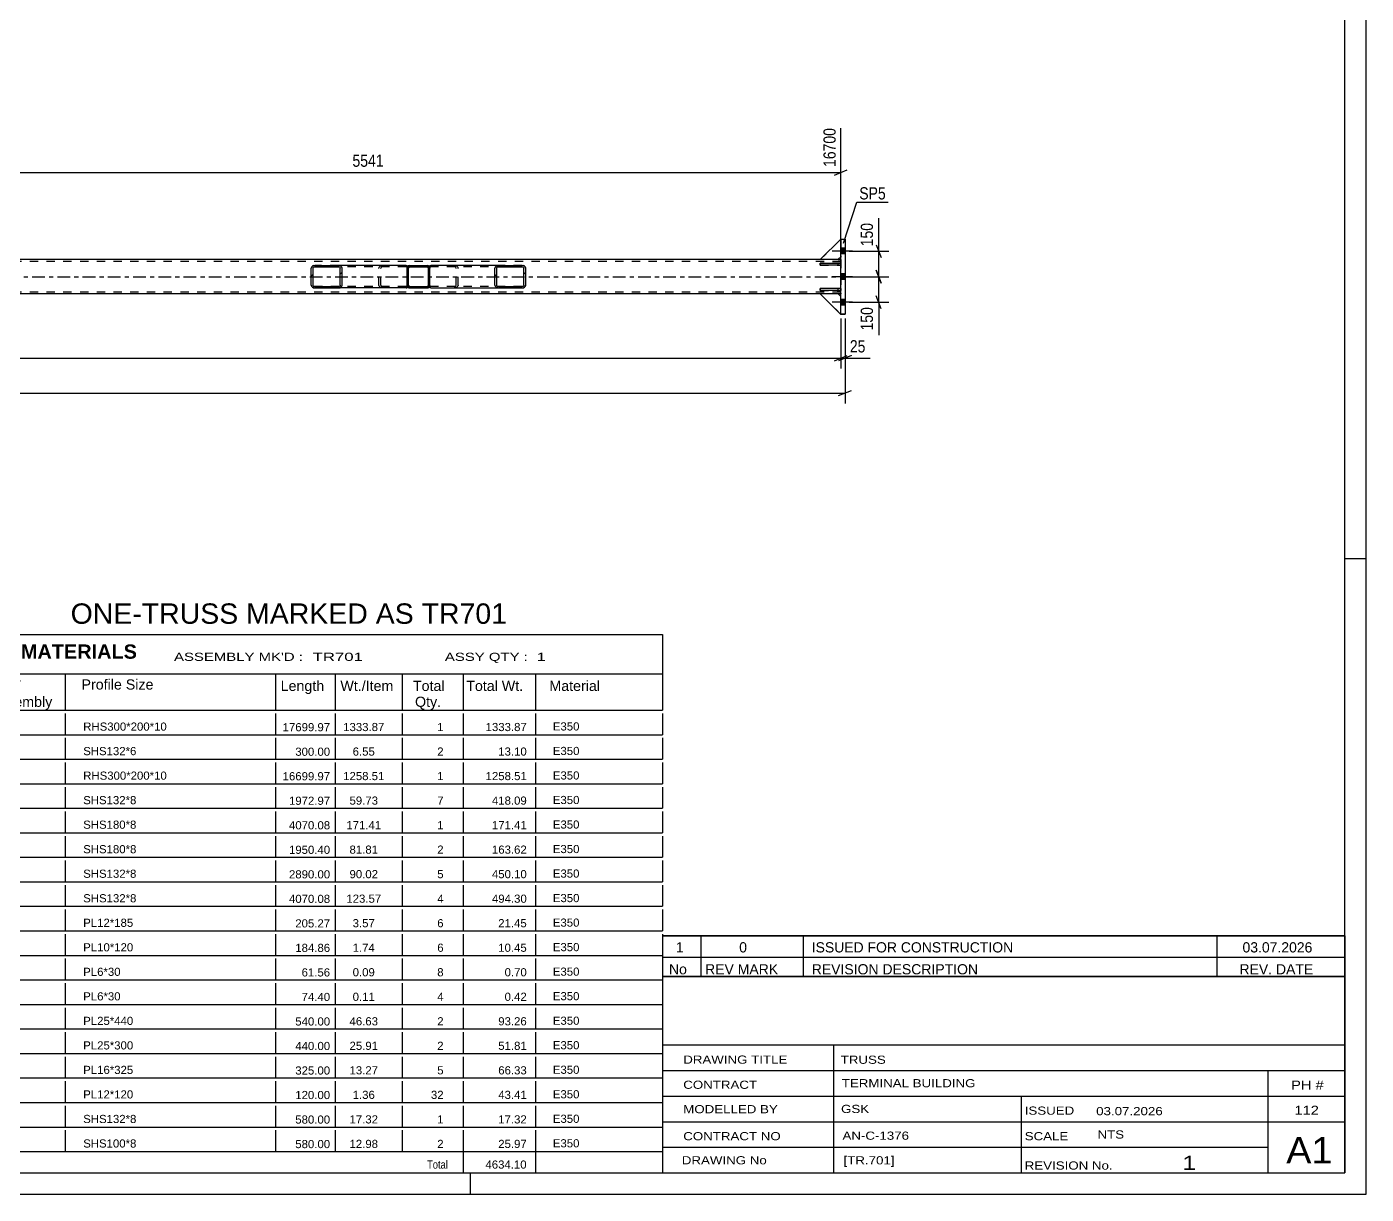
# Model space of a CAD drawing. Header units: millimetres. Extents: x -75 to 766, y -443 to 151.
# Drawn here: x 451.7 to 765.7, y -442.7 to -169 of the extents above; entities that cross this region are included whole.
import ezdxf

# ---------------------------------------------------------------- set-up
doc = ezdxf.new("R2010")
doc.units = ezdxf.units.MM
doc.linetypes.add('DXK_LINE_DOT2', pattern=[3.9198, 1.9599, -1.9599])
doc.linetypes.add('DXK_LINE_DOT3', pattern=[5.9187, 2.979, -0.9799, 0.9799, -0.9799])
doc.styles.add('Arial', font='ARIAL.TTF', dxfattribs={"height": 0.2})
doc.styles.add('Arial Bold', font='ARIALBD.TTF', dxfattribs={"height": 0.2})
doc.styles.add('Arial Narrow', font='ARIALN.TTF', dxfattribs={"height": 0.2})

# ---------------------------------------------------------------- blocks, each defined once
blk = doc.blocks.new('Unknown-761549991-16310')
at = {"color": 7, "linetype": 'Continuous'}
for p, q in [((600.73, -382.18), (760.73, -382.18)), ((760.73, -382.18), (600.73, -382.18)), ((600.73, -382.18), (600.73, -387.18)), ((609.73, -382.18), (609.73, -387.18)), ((633.73, -382.18), (633.73, -387.18)), ((730.73, -382.18), (730.73, -387.18)), ((760.73, -382.18), (760.73, -387.18)), ((600.73, -387.18), (760.73, -387.18)), ((600.73, -387.18), (600.73, -391.68)), ((600.73, -387.18), (760.73, -387.18)), ((609.73, -387.18), (609.73, -391.68)), ((633.73, -387.18), (633.73, -391.68)), ((730.73, -387.18), (730.73, -391.68)), ((760.73, -387.18), (760.73, -391.68)), ((760.73, -391.68), (600.73, -391.68))]:
    blk.add_line(p, q, dxfattribs=at)
at = {"color": 7, "linetype": 'Continuous', "style": 'Arial Narrow'}
for s, height, width, p in [('1', 2.39, 1.196471, (603.88, -386.04)), ('0', 2.39, 1.196471, (618.73, -386.04)), ('ISSUED FOR CONSTRUCTION', 2.3861, 1.196471, (635.73, -386.04)), ('03.07.2026', 2.386, 1.196471, (736.73, -386.04)), ('No', 2.386, 1.2, (602.27, -391.18)), ('REV MARK', 2.386, 1.2, (610.73, -391.18)), ('REVISION DESCRIPTION', 2.3861, 1.2, (635.73, -391.18)), ('REV. DATE', 2.386, 1.2, (736.01, -391.18))]:
    blk.add_text(s, height=height, dxfattribs=dict(at, width=width)).set_placement(p)
blk = doc.blocks.new('Unknown-761549991-1163')
at = {"color": 5, "linetype": 'Continuous'}
for p, q in [((765.73, -442.73), (765.73, 151.27)), ((760.73, -437.73), (760.73, 146.27)), ((765.73, -293.73), (760.73, -293.73)), ((-70.27, -437.73), (760.73, -437.73)), ((555.73, -442.73), (555.73, -437.73)), ((-75.27, -442.73), (765.73, -442.73))]:
    blk.add_line(p, q, dxfattribs=at)
blk = doc.blocks.new('Unknown-761549991-16307')
at = {"color": 7, "linetype": 'Continuous'}
for p, q in [((428.73, -311.48), (600.72, -311.48)), ((428.73, -322.73), (428.73, -311.48)), ((600.73, -311.48), (600.73, -322.73)), ((428.73, -320.73), (600.73, -320.73)), ((428.73, -322.73), (428.73, -327.73)), ((442.23, -320.73), (442.23, -329.23)), ((460.73, -320.73), (460.73, -329.23)), ((510, -320.73), (510, -329.23)), ((524, -320.73), (524, -329.23)), ((539.73, -320.73), (539.73, -329.23)), ((554, -320.73), (554, -329.23)), ((571, -320.73), (571, -329.23)), ((600.73, -322.73), (600.73, -329.23)), ((428.73, -327.73), (428.73, -329.23)), ((428.73, -329.23), (600.73, -329.23)), ((428.73, -330), (428.73, -334.98)), ((442.23, -330), (442.23, -334.98)), ((460.73, -330), (460.73, -334.98)), ((510, -330), (510, -334.98)), ((524, -330), (524, -334.98)), ((539.73, -330), (539.73, -334.98)), ((554, -330), (554, -334.98)), ((571, -330), (571, -334.98)), ((600.73, -330), (600.73, -334.98)), ((428.73, -334.98), (600.73, -334.98)), ((428.73, -335.75), (428.73, -340.73)), ((442.23, -335.75), (442.23, -340.73)), ((460.73, -335.75), (460.73, -340.73)), ((510, -335.75), (510, -340.73)), ((524, -335.75), (524, -340.73)), ((539.73, -335.75), (539.73, -340.73)), ((554, -335.75), (554, -340.73)), ((571, -335.75), (571, -340.73)), ((600.73, -335.75), (600.73, -340.73)), ((428.73, -340.73), (600.73, -340.73)), ((428.73, -341.5), (428.73, -346.48)), ((442.23, -341.5), (442.23, -346.48)), ((460.73, -341.5), (460.73, -346.48)), ((510, -341.5), (510, -346.48)), ((524, -341.5), (524, -346.48)), ((539.73, -341.5), (539.73, -346.48)), ((554, -341.5), (554, -346.48)), ((571, -341.5), (571, -346.48)), ((600.73, -341.5), (600.73, -346.48)), ((428.73, -346.48), (600.73, -346.48)), ((428.73, -347.25), (428.73, -352.23)), ((442.23, -347.25), (442.23, -352.23)), ((460.73, -347.25), (460.73, -352.23)), ((510, -347.25), (510, -352.23)), ((524, -347.25), (524, -352.23)), ((539.73, -347.25), (539.73, -352.23)), ((554, -347.25), (554, -352.23)), ((571, -347.25), (571, -352.23)), ((600.73, -347.25), (600.73, -352.23)), ((428.73, -352.23), (600.73, -352.23)), ((428.73, -353), (428.73, -357.98)), ((442.23, -353), (442.23, -357.98)), ((460.73, -353), (460.73, -357.98)), ((510, -353), (510, -357.98)), ((524, -353), (524, -357.98)), ((539.73, -353), (539.73, -357.98)), ((554, -353), (554, -357.98)), ((571, -353), (571, -357.98)), ((600.73, -353), (600.73, -357.98)), ((428.73, -357.98), (600.73, -357.98)), ((428.73, -358.75), (428.73, -363.73)), ((442.23, -358.75), (442.23, -363.73)), ((460.73, -358.75), (460.73, -363.73)), ((510, -358.75), (510, -363.73)), ((524, -358.75), (524, -363.73)), ((539.73, -358.75), (539.73, -363.73)), ((554, -358.75), (554, -363.73)), ((571, -358.75), (571, -363.73)), ((600.73, -358.75), (600.73, -363.73)), ((428.73, -363.73), (600.73, -363.73)), ((428.73, -364.5), (428.73, -369.48)), ((442.23, -364.5), (442.23, -369.48)), ((460.73, -364.5), (460.73, -369.48)), ((510, -364.5), (510, -369.48)), ((524, -364.5), (524, -369.48)), ((539.73, -364.5), (539.73, -369.48)), ((554, -364.5), (554, -369.48)), ((571, -364.5), (571, -369.48)), ((600.73, -364.5), (600.73, -369.48)), ((428.73, -369.48), (600.73, -369.48)), ((428.73, -370.25), (428.73, -375.23)), ((442.23, -370.25), (442.23, -375.23)), ((460.73, -370.25), (460.73, -375.23)), ((510, -370.25), (510, -375.23)), ((524, -370.25), (524, -375.23)), ((539.73, -370.25), (539.73, -375.23)), ((554, -370.25), (554, -375.23)), ((571, -370.25), (571, -375.23)), ((600.73, -370.25), (600.73, -375.23)), ((428.73, -375.23), (600.73, -375.23)), ((428.73, -376), (428.73, -380.98)), ((442.23, -376), (442.23, -380.98)), ((460.73, -376), (460.73, -380.98)), ((510, -376), (510, -380.98)), ((524, -376), (524, -380.98)), ((539.73, -376), (539.73, -380.98)), ((554, -376), (554, -380.98)), ((571, -376), (571, -380.98)), ((600.73, -376), (600.73, -380.98)), ((428.73, -380.98), (600.73, -380.98)), ((428.73, -381.75), (428.73, -386.73)), ((442.23, -381.75), (442.23, -386.73)), ((460.73, -381.75), (460.73, -386.73)), ((510, -381.75), (510, -386.73)), ((524, -381.75), (524, -386.73)), ((539.73, -381.75), (539.73, -386.73)), ((554, -381.75), (554, -386.73)), ((571, -381.75), (571, -386.73)), ((600.73, -381.75), (600.73, -386.73)), ((428.73, -386.73), (600.73, -386.73)), ((428.73, -387.5), (428.73, -392.48)), ((442.23, -387.5), (442.23, -392.48)), ((460.73, -387.5), (460.73, -392.48)), ((510, -387.5), (510, -392.48)), ((524, -387.5), (524, -392.48)), ((539.73, -387.5), (539.73, -392.48)), ((554, -387.5), (554, -392.48)), ((571, -387.5), (571, -392.48)), ((600.73, -387.5), (600.73, -392.48)), ((428.73, -392.48), (600.73, -392.48)), ((428.73, -393.25), (428.73, -398.23)), ((442.23, -393.25), (442.23, -398.23)), ((460.73, -393.25), (460.73, -398.23)), ((510, -393.25), (510, -398.23)), ((524, -393.25), (524, -398.23)), ((539.73, -393.25), (539.73, -398.23)), ((554, -393.25), (554, -398.23)), ((571, -393.25), (571, -398.23)), ((600.73, -393.25), (600.73, -398.23)), ((428.73, -398.23), (600.73, -398.23)), ((428.73, -399), (428.73, -403.98)), ((442.23, -399), (442.23, -403.98)), ((460.73, -399), (460.73, -403.98)), ((510, -399), (510, -403.98)), ((524, -399), (524, -403.98)), ((539.73, -399), (539.73, -403.98)), ((554, -399), (554, -403.98)), ((571, -399), (571, -403.98)), ((600.73, -399), (600.73, -403.98)), ((428.73, -403.98), (600.73, -403.98)), ((428.73, -404.75), (428.73, -409.73)), ((442.23, -404.75), (442.23, -409.73)), ((460.73, -404.75), (460.73, -409.73)), ((510, -404.75), (510, -409.73)), ((524, -404.75), (524, -409.73)), ((539.73, -404.75), (539.73, -409.73)), ((554, -404.75), (554, -409.73)), ((571, -404.75), (571, -409.73)), ((600.73, -404.75), (600.73, -409.73)), ((428.73, -409.73), (600.73, -409.73)), ((428.73, -410.5), (428.73, -415.48)), ((442.23, -410.5), (442.23, -415.48)), ((460.73, -410.5), (460.73, -415.48)), ((510, -410.5), (510, -415.48)), ((524, -410.5), (524, -415.48)), ((539.73, -410.5), (539.73, -415.48)), ((554, -410.5), (554, -415.48)), ((571, -410.5), (571, -415.48)), ((600.73, -410.5), (600.73, -415.48)), ((428.73, -415.48), (600.73, -415.48)), ((428.73, -416.25), (428.73, -421.23)), ((442.23, -416.25), (442.23, -421.23)), ((460.73, -416.25), (460.73, -421.23)), ((510, -416.25), (510, -421.23)), ((524, -416.25), (524, -421.23)), ((539.73, -416.25), (539.73, -421.23)), ((554, -416.25), (554, -421.23)), ((571, -416.25), (571, -421.23)), ((600.73, -416.25), (600.73, -421.23)), ((428.73, -421.23), (600.73, -421.23)), ((428.73, -422), (428.73, -426.98)), ((442.23, -422), (442.23, -426.98)), ((460.73, -422), (460.73, -426.98)), ((510, -422), (510, -426.98)), ((524, -422), (524, -426.98)), ((539.73, -422), (539.73, -426.98)), ((554, -422), (554, -426.98)), ((571, -422), (571, -426.98)), ((600.73, -422), (600.73, -426.98)), ((428.73, -426.98), (600.73, -426.98)), ((428.73, -427.75), (428.73, -432.73)), ((442.23, -427.75), (442.23, -432.73)), ((460.73, -427.75), (460.73, -432.73)), ((510, -427.75), (510, -432.73)), ((524, -427.75), (524, -432.73)), ((539.73, -427.75), (539.73, -432.73)), ((554, -427.75), (554, -432.73)), ((571, -427.75), (571, -432.73)), ((600.73, -427.75), (600.73, -432.73)), ((428.73, -432.73), (600.73, -432.73)), ((428.73, -432.73), (600.73, -432.73)), ((428.73, -432.73), (428.73, -437.73)), ((554, -432.73), (554, -437.73)), ((571, -432.73), (571, -437.73)), ((600.73, -432.73), (600.73, -437.73)), ((428.73, -437.73), (600.73, -437.73))]:
    blk.add_line(p, q, dxfattribs=at)
at = {"color": 7}
for s, height, style, p in [('BILL OF MATERIALS', 3.3405, 'Arial Bold', (430.88, -317.17)), ('Profile Size', 2.3877, 'Arial', (464.54, -324.4)), ('Mark', 2.388, 'Arial', (430.56, -328.23))]:
    blk.add_text(s, height=height, dxfattribs=dict(at, style=style)).set_placement(p)
at = {"color": 7, "linetype": 'Continuous', "style": 'Arial Narrow'}
for s, height, width, p in [("ASSEMBLY MK'D :", 1.9089, 1.6, (486.23, -317.68)), ('TR701', 1.909, 1.794707, (518.73, -317.68)), ('ASSY QTY :', 1.909, 1.6, (549.73, -317.68)), ('1', 1.91, 1.794707, (571.23, -317.68))]:
    blk.add_text(s, height=height, dxfattribs=dict(at, width=width)).set_placement(p)
at = {"color": 7, "linetype": 'Continuous'}
for s, height, style, p in [('Item', 2.388, 'Arial', (430.47, -324.73)), ('Qty./', 2.388, 'Arial', (443.23, -324.73)), ('Length', 2.388, 'Arial', (511.23, -324.73)), ('Wt./Item', 2.388, 'Arial', (525.23, -324.73)), ('Total', 2.388, 'Arial', (542.23, -324.73)), ('Total Wt.', 2.388, 'Arial', (554.73, -324.73)), ('Material', 2.388, 'Arial', (574.23, -324.73)), ('Assembly', 2.388, 'Arial', (443.23, -328.46)), ('Qty.', 2.388, 'Arial', (542.73, -328.46)), ('TR701', 1.91, 'Arial', (431.23, -334.14)), ('1', 1.91, 'Arial', (446.04, -334.14)), ('RHS300*200*10', 1.9102, 'Arial', (464.94, -334.04)), ('17699.97', 1.91, 'Arial', (511.69, -334.18)), ('1333.87', 1.91, 'Arial', (525.89, -334.14)), ('1', 1.91, 'Arial', (547.94, -334.14)), ('1333.87', 1.91, 'Arial', (559.28, -334.14)), ('E350', 1.91, 'Arial', (575.04, -334)), ('BC130', 1.91, 'Arial', (431.23, -339.89)), ('2', 1.91, 'Arial', (446.04, -339.89)), ('SHS132*6', 1.91, 'Arial', (464.94, -339.79)), ('300.00', 1.91, 'Arial', (514.66, -339.93)), ('6.55', 1.91, 'Arial', (528.11, -339.89)), ('2', 1.91, 'Arial', (547.94, -339.89)), ('13.10', 1.91, 'Arial', (562.24, -339.89)), ('E350', 1.91, 'Arial', (575.04, -339.75)), ('BC409', 1.91, 'Arial', (431.23, -345.64)), ('1', 1.91, 'Arial', (446.04, -345.64)), ('RHS300*200*10', 1.9102, 'Arial', (464.94, -345.54)), ('16699.97', 1.91, 'Arial', (511.69, -345.68)), ('1258.51', 1.91, 'Arial', (525.89, -345.64)), ('1', 1.91, 'Arial', (547.94, -345.64)), ('1258.51', 1.91, 'Arial', (559.28, -345.64)), ('E350', 1.91, 'Arial', (575.04, -345.5)), ('M1049', 1.91, 'Arial', (431.23, -351.39)), ('7', 1.91, 'Arial', (446.04, -351.39)), ('SHS132*8', 1.91, 'Arial', (464.94, -351.29)), ('1972.97', 1.91, 'Arial', (513.18, -351.43)), ('59.73', 1.91, 'Arial', (527.37, -351.39)), ('7', 1.91, 'Arial', (547.94, -351.39)), ('418.09', 1.91, 'Arial', (560.76, -351.39)), ('E350', 1.91, 'Arial', (575.04, -351.25)), ('M1050', 1.91, 'Arial', (431.23, -357.14)), ('1', 1.91, 'Arial', (446.04, -357.14)), ('SHS180*8', 1.91, 'Arial', (464.94, -357.04)), ('4070.08', 1.91, 'Arial', (513.18, -357.18)), ('171.41', 1.91, 'Arial', (526.63, -357.14)), ('1', 1.91, 'Arial', (547.94, -357.14)), ('171.41', 1.91, 'Arial', (560.76, -357.14)), ('E350', 1.91, 'Arial', (575.04, -357)), ('M1054', 1.91, 'Arial', (431.23, -362.89)), ('2', 1.91, 'Arial', (446.04, -362.89)), ('SHS180*8', 1.91, 'Arial', (464.94, -362.79)), ('1950.40', 1.91, 'Arial', (513.18, -362.93)), ('81.81', 1.91, 'Arial', (527.37, -362.89)), ('2', 1.91, 'Arial', (547.94, -362.89)), ('163.62', 1.91, 'Arial', (560.76, -362.89)), ('E350', 1.91, 'Arial', (575.04, -362.75)), ('M1304', 1.91, 'Arial', (431.23, -368.64)), ('5', 1.91, 'Arial', (446.04, -368.64)), ('SHS132*8', 1.91, 'Arial', (464.94, -368.54)), ('2890.00', 1.91, 'Arial', (513.18, -368.68)), ('90.02', 1.91, 'Arial', (527.37, -368.64)), ('5', 1.91, 'Arial', (547.94, -368.64)), ('450.10', 1.91, 'Arial', (560.76, -368.64)), ('E350', 1.91, 'Arial', (575.04, -368.5)), ('M1305', 1.91, 'Arial', (431.23, -374.39)), ('4', 1.91, 'Arial', (446.04, -374.39)), ('SHS132*8', 1.91, 'Arial', (464.94, -374.29)), ('4070.08', 1.91, 'Arial', (513.18, -374.43)), ('123.57', 1.91, 'Arial', (526.63, -374.39)), ('4', 1.91, 'Arial', (547.94, -374.39)), ('494.30', 1.91, 'Arial', (560.76, -374.39)), ('E350', 1.91, 'Arial', (575.04, -374.25)), ('PL323', 1.91, 'Arial', (431.23, -380.14)), ('6', 1.91, 'Arial', (446.04, -380.14)), ('PL12*185', 1.91, 'Arial', (464.94, -380.04)), ('205.27', 1.91, 'Arial', (514.66, -380.18)), ('3.57', 1.91, 'Arial', (528.11, -380.14)), ('6', 1.91, 'Arial', (547.94, -380.14)), ('21.45', 1.91, 'Arial', (562.24, -380.14)), ('E350', 1.91, 'Arial', (575.04, -380)), ('PL324', 1.91, 'Arial', (431.23, -385.89)), ('6', 1.91, 'Arial', (446.04, -385.89)), ('PL10*120', 1.91, 'Arial', (464.94, -385.79)), ('184.86', 1.91, 'Arial', (514.66, -385.93)), ('1.74', 1.91, 'Arial', (528.11, -385.89)), ('6', 1.91, 'Arial', (547.94, -385.89)), ('10.45', 1.91, 'Arial', (562.24, -385.89)), ('E350', 1.91, 'Arial', (575.04, -385.75)), ('PL536', 1.91, 'Arial', (431.23, -391.64)), ('8', 1.91, 'Arial', (446.04, -391.64)), ('PL6*30', 1.91, 'Arial', (464.94, -391.54)), ('61.56', 1.91, 'Arial', (516.14, -391.68)), ('0.09', 1.91, 'Arial', (528.11, -391.64)), ('8', 1.91, 'Arial', (547.94, -391.64)), ('0.70', 1.91, 'Arial', (563.73, -391.64)), ('E350', 1.91, 'Arial', (575.04, -391.5)), ('PL539', 1.91, 'Arial', (431.23, -397.39)), ('4', 1.91, 'Arial', (446.04, -397.39)), ('PL6*30', 1.91, 'Arial', (464.94, -397.29)), ('74.40', 1.91, 'Arial', (516.14, -397.43)), ('0.11', 1.91, 'Arial', (528.11, -397.39)), ('4', 1.91, 'Arial', (547.94, -397.39)), ('0.42', 1.91, 'Arial', (563.73, -397.39)), ('E350', 1.91, 'Arial', (575.04, -397.25)), ('SP5', 1.91, 'Arial', (431.23, -403.14)), ('2', 1.91, 'Arial', (446.04, -403.14)), ('PL25*440', 1.91, 'Arial', (464.94, -403.04)), ('540.00', 1.91, 'Arial', (514.66, -403.18)), ('46.63', 1.91, 'Arial', (527.37, -403.14)), ('2', 1.91, 'Arial', (547.94, -403.14)), ('93.26', 1.91, 'Arial', (562.24, -403.14)), ('E350', 1.91, 'Arial', (575.04, -403)), ('SP6', 1.91, 'Arial', (431.23, -408.89)), ('2', 1.91, 'Arial', (446.04, -408.89)), ('PL25*300', 1.91, 'Arial', (464.94, -408.79)), ('440.00', 1.91, 'Arial', (514.66, -408.93)), ('25.91', 1.91, 'Arial', (527.37, -408.89)), ('2', 1.91, 'Arial', (547.94, -408.89)), ('51.81', 1.91, 'Arial', (562.24, -408.89)), ('E350', 1.91, 'Arial', (575.04, -408.75)), ('SP19', 1.91, 'Arial', (431.23, -414.64)), ('5', 1.91, 'Arial', (446.04, -414.64)), ('PL16*325', 1.91, 'Arial', (464.94, -414.54)), ('325.00', 1.91, 'Arial', (514.66, -414.68)), ('13.27', 1.91, 'Arial', (527.37, -414.64)), ('5', 1.91, 'Arial', (547.94, -414.64)), ('66.33', 1.91, 'Arial', (562.24, -414.64)), ('E350', 1.91, 'Arial', (575.04, -414.5)), ('ST5', 1.91, 'Arial', (431.23, -420.39)), ('32', 1.91, 'Arial', (446.04, -420.39)), ('PL12*120', 1.91, 'Arial', (464.94, -420.29)), ('120.00', 1.91, 'Arial', (514.66, -420.43)), ('1.36', 1.91, 'Arial', (528.11, -420.39)), ('32', 1.91, 'Arial', (546.46, -420.39)), ('43.41', 1.91, 'Arial', (562.24, -420.39)), ('E350', 1.91, 'Arial', (575.04, -420.25)), ('TC214', 1.91, 'Arial', (431.23, -426.14)), ('1', 1.91, 'Arial', (446.04, -426.14)), ('SHS132*8', 1.91, 'Arial', (464.94, -426.04)), ('580.00', 1.91, 'Arial', (514.66, -426.18)), ('17.32', 1.91, 'Arial', (527.37, -426.14)), ('1', 1.91, 'Arial', (547.94, -426.14)), ('17.32', 1.91, 'Arial', (562.24, -426.14)), ('E350', 1.91, 'Arial', (575.04, -426)), ('TC353', 1.91, 'Arial', (431.23, -431.89)), ('2', 1.91, 'Arial', (446.04, -431.89)), ('SHS100*8', 1.91, 'Arial', (464.94, -431.79)), ('580.00', 1.91, 'Arial', (514.66, -431.93)), ('12.98', 1.91, 'Arial', (527.37, -431.89)), ('2', 1.91, 'Arial', (547.94, -431.89)), ('25.97', 1.91, 'Arial', (562.24, -431.89)), ('E350', 1.91, 'Arial', (575.04, -431.75)), ('Total', 1.909, 'Arial Narrow', (545.56, -436.73)), ('4634.10', 1.91, 'Arial', (559.24, -436.73))]:
    blk.add_text(s, height=height, dxfattribs=dict(at, style=style)).set_placement(p)
blk = doc.blocks.new('Unknown-761549991-16308')
at = {"color": 2, "linetype": 'Continuous'}
blk.add_line((454.73, -311.48), (572.23, -311.48), dxfattribs=at)
at = {"color": 7, "style": 'Arial'}
blk.add_text('ONE-TRUSS MARKED AS TR701', height=4.7754, dxfattribs=at).set_placement((461.99, -308.98))
blk = doc.blocks.new('Unknown-761549991-16309')
at = {"color": 7, "linetype": 'Continuous'}
for p, q in [((600.73, -391.68), (600.73, -437.73)), ((600.73, -391.68), (760.73, -391.68)), ((760.73, -391.73), (760.73, -437.73)), ((600.73, -407.73), (760.73, -407.73)), ((640.87, -407.73), (640.87, -437.73)), ((600.73, -413.73), (760.73, -413.73)), ((742.73, -437.68), (742.73, -413.68)), ((600.73, -419.73), (760.73, -419.73)), ((684.87, -419.73), (684.87, -437.73)), ((600.73, -425.73), (760.73, -425.73)), ((600.73, -431.73), (742.73, -431.73)), ((600.73, -437.73), (760.73, -437.73))]:
    blk.add_line(p, q, dxfattribs=at)
at = {"color": 7, "style": 'Arial Narrow'}
for s, height, width, p in [('DRAWING TITLE', 1.9089, 1.425378, (605.61, -412.13)), ('TRUSS', 1.909, 1.425378, (642.53, -412.15)), ('CONTRACT', 1.909, 1.425378, (605.61, -418.02)), ('TERMINAL BUILDING', 1.9089, 1.425378, (642.78, -417.66)), ('MODELLED BY', 1.9089, 1.425378, (605.61, -423.75)), ('GSK', 1.909, 1.425378, (642.61, -423.69)), ('ISSUED', 1.909, 1.425378, (685.67, -424.09)), ('03.07.2026', 1.909, 1.425378, (702.42, -424.21)), ('CONTRACT NO', 1.9089, 1.425378, (605.61, -430.08)), ('AN-C-1376', 1.909, 1.425378, (642.95, -429.96)), ('SCALE', 1.909, 1.425378, (685.67, -430.08)), ('A1', 6.204, 1.25, (746.97, -435.53)), ('DRAWING No', 1.909, 1.425378, (605.28, -435.73)), ('[TR.701]', 1.909, 1.425378, (643.19, -435.74)), ('REVISION No.', 1.9089, 1.425378, (685.67, -436.96)), ('1', 3.34, 1.5, (722.64, -437.06))]:
    blk.add_text(s, height=height, dxfattribs=dict(at, width=width)).set_placement(p)
at = {"color": 7, "linetype": 'Continuous', "style": 'Arial Narrow'}
for s, height, width, p in [('PH #', 2.1, 1.42538, (748.13, -418.18)), ('112', 2.1, 1.42538, (748.91, -424.08)), ('NTS', 1.909, 1.425378, (702.73, -429.68))]:
    blk.add_text(s, height=height, dxfattribs=dict(at, width=width)).set_placement(p)
blk = doc.blocks.new('Part-761549991-2576 - 2456')
at = {"linetype": 'Continuous'}
h = blk.add_hatch(dxfattribs=at)
h.set_pattern_fill('', scale=0.7, style=0, pattern_type=0)
h.set_pattern_definition([(45, (545.785, -230.1878), (-1.57154, 1.57154), [])])
h.paths.add_polyline_path([(545.54, -230.24), (545.78, -230.19), (545.99, -230.05), (546.13, -229.84), (546.18, -229.6), (546.18, -225.6), (546.13, -225.35), (545.99, -225.14), (545.78, -225.01), (545.54, -224.96), (541.54, -224.96), (541.3, -225.01), (541.09, -225.14), (540.95, -225.35), (540.9, -225.6), (540.9, -229.6), (540.95, -229.84), (541.09, -230.05), (541.3, -230.19), (541.54, -230.24)])
h.paths.add_polyline_path([(541.42, -229.89), (541.31, -229.82), (541.24, -229.72), (541.22, -229.6), (541.22, -225.6), (541.24, -225.47), (541.31, -225.37), (541.42, -225.3), (541.54, -225.28), (545.54, -225.28), (545.66, -225.3), (545.77, -225.37), (545.84, -225.47), (545.86, -225.6), (545.86, -229.6), (545.84, -229.72), (545.77, -229.82), (545.66, -229.89), (545.54, -229.92), (541.54, -229.92)])
at = {"color": 7, "linetype": 'DXK_LINE_DOT2'}
for p, q in [((540.9, -225.6), (540.95, -225.35)), ((540.9, -229.6), (540.9, -225.6)), ((541.24, -225.47), (541.22, -225.6)), ((541.22, -229.6), (541.22, -225.6)), ((541.3, -225.01), (541.54, -224.96)), ((541.54, -225.28), (541.42, -225.3)), ((541.54, -224.96), (545.54, -224.96)), ((541.54, -225.28), (545.54, -225.28)), ((545.54, -224.96), (545.78, -225.01)), ((545.66, -225.3), (545.54, -225.28)), ((545.86, -225.6), (545.84, -225.47)), ((545.86, -229.6), (545.86, -225.6)), ((546.13, -225.35), (546.18, -225.6)), ((546.18, -229.6), (546.18, -225.6)), ((540.95, -229.84), (540.9, -229.6)), ((541.22, -229.6), (541.24, -229.72)), ((541.54, -230.24), (541.3, -230.19)), ((541.42, -229.89), (541.54, -229.92)), ((541.54, -229.92), (545.54, -229.92)), ((541.54, -230.24), (545.54, -230.24)), ((545.54, -229.92), (545.66, -229.89)), ((545.78, -230.19), (545.54, -230.24)), ((545.84, -229.72), (545.86, -229.6)), ((546.18, -229.6), (546.13, -229.84))]:
    blk.add_line(p, q, dxfattribs=at)
at = {"color": 2, "linetype": 'Continuous'}
for p, q in [((540.95, -225.35), (540.9, -225.6)), ((540.9, -229.6), (540.9, -225.6)), ((541.22, -225.6), (541.24, -225.47)), ((541.22, -229.6), (541.22, -225.6)), ((541.54, -224.96), (541.3, -225.01)), ((541.42, -225.3), (541.54, -225.28)), ((541.54, -224.96), (545.54, -224.96)), ((541.54, -225.28), (545.54, -225.28)), ((545.78, -225.01), (545.54, -224.96)), ((545.54, -225.28), (545.66, -225.3)), ((545.84, -225.47), (545.86, -225.6)), ((545.86, -229.6), (545.86, -225.6)), ((546.18, -225.6), (546.13, -225.35)), ((546.18, -229.6), (546.18, -225.6)), ((540.9, -229.6), (540.95, -229.84)), ((541.24, -229.72), (541.22, -229.6)), ((541.3, -230.19), (541.54, -230.24)), ((541.54, -229.92), (541.42, -229.89)), ((541.54, -229.92), (545.54, -229.92)), ((541.54, -230.24), (545.54, -230.24)), ((545.66, -229.89), (545.54, -229.92)), ((545.54, -230.24), (545.78, -230.19)), ((545.86, -229.6), (545.84, -229.72)), ((546.13, -229.84), (546.18, -229.6))]:
    blk.add_line(p, q, dxfattribs=at)
at = {"color": 7, "linetype": 'DXK_LINE_DOT2'}
for centre, radius, start, end in [((541.54, -225.6), 0.64, 112.5, 157.5), ((541.54, -225.6), 0.32, 112.5, 157.5), ((545.54, -225.6), 0.32, 22.5, 67.5), ((545.54, -225.6), 0.64, 22.5, 67.5), ((541.54, -229.6), 0.64, 202.5, 247.5), ((541.54, -229.6), 0.32, 202.5, 247.5), ((545.54, -229.6), 0.32, 292.5, 337.5), ((545.54, -229.6), 0.64, 292.5, 337.5)]:
    blk.add_arc(centre, radius, start, end, dxfattribs=at)
at = {"color": 2, "linetype": 'Continuous'}
for centre, radius, start, end in [((541.54, -225.6), 0.64, 112.5, 157.5), ((541.54, -225.6), 0.32, 112.5, 157.5), ((545.54, -225.6), 0.32, 22.5, 67.5), ((545.54, -225.6), 0.64, 22.5, 67.5), ((541.54, -229.6), 0.64, 202.5, 247.5), ((541.54, -229.6), 0.32, 202.5, 247.5), ((545.54, -229.6), 0.32, 292.5, 337.5), ((545.54, -229.6), 0.64, 292.5, 337.5)]:
    blk.add_arc(centre, radius, start, end, dxfattribs=at)
blk = doc.blocks.new('Part-761549991-2474 - 2456')
at = {"color": 2, "linetype": 'Continuous'}
for p, q in [((637.74, -223.6), (642.54, -218.8)), ((641.94, -223.6), (637.74, -223.6)), ((642.54, -223), (641.94, -223.6))]:
    blk.add_line(p, q, dxfattribs=at)
at = {"color": 7, "linetype": 'DXK_LINE_DOT2'}
blk.add_line((642.54, -218.8), (642.54, -223), dxfattribs=at)
blk = doc.blocks.new('Part-761549991-2477 - 2456')
at = {"color": 7, "linetype": 'DXK_LINE_DOT2'}
for p, q in [((637.74, -223.6), (642.54, -218.8)), ((642.54, -218.8), (642.54, -223)), ((641.94, -223.6), (637.74, -223.6)), ((642.54, -223), (641.94, -223.6))]:
    blk.add_line(p, q, dxfattribs=at)
blk = doc.blocks.new('Part-761549991-2492 - 2456')
at = {"color": 7, "linetype": 'DXK_LINE_DOT2'}
for p, q in [((641.94, -231.63), (637.74, -231.63)), ((637.74, -231.63), (642.54, -236.43)), ((642.54, -232.23), (641.94, -231.63)), ((642.54, -236.43), (642.54, -232.23))]:
    blk.add_line(p, q, dxfattribs=at)
blk = doc.blocks.new('Part-761549991-2495 - 2456')
at = {"color": 2, "linetype": 'Continuous'}
for p, q in [((641.94, -231.63), (637.74, -231.63)), ((637.74, -231.63), (642.54, -236.43)), ((642.54, -232.23), (641.94, -231.63)), ((642.54, -236.4), (642.54, -236.43))]:
    blk.add_line(p, q, dxfattribs=at)
at = {"color": 7, "linetype": 'DXK_LINE_DOT2'}
blk.add_line((642.54, -236.43), (642.54, -232.23), dxfattribs=at)
blk = doc.blocks.new('Bolt-761549991-2499 - 2456')
at = {"linetype": 'Continuous'}
for points in [[(642.54, -220.94), (642.54, -222.26), (643.54, -222.26), (643.54, -220.94)], [(642.54, -220.94), (642.54, -222.26), (643.54, -222.26), (643.54, -220.94)], [(642.54, -220.94), (642.54, -222.26), (643.54, -222.26), (643.54, -220.94)], [(642.54, -220.94), (642.54, -222.26), (643.54, -222.26), (643.54, -220.94)], [(642.54, -226.94), (642.54, -228.26), (643.54, -228.26), (643.54, -226.94)], [(642.54, -226.94), (642.54, -228.26), (643.54, -228.26), (643.54, -226.94)], [(642.54, -232.94), (642.54, -234.26), (643.54, -234.26), (643.54, -232.94)], [(642.54, -232.94), (642.54, -234.26), (643.54, -234.26), (643.54, -232.94)], [(642.54, -232.94), (642.54, -234.26), (643.54, -234.26), (643.54, -232.94)], [(642.54, -232.94), (642.54, -234.26), (643.54, -234.26), (643.54, -232.94)]]:
    blk.add_hatch(color=1, dxfattribs=at).paths.add_polyline_path(points)
at = {"color": 1, "linetype": 'Continuous'}
for p, q in [((645.3, -221.6), (640.54, -221.6)), ((645.3, -221.6), (640.54, -221.6)), ((645.3, -221.6), (640.54, -221.6)), ((645.3, -221.6), (640.54, -221.6)), ((643.54, -220.94), (642.54, -220.94)), ((643.54, -220.94), (642.54, -220.94)), ((643.54, -220.94), (642.54, -220.94)), ((643.54, -220.94), (642.54, -220.94)), ((643.54, -222.26), (642.54, -222.26)), ((643.54, -222.26), (642.54, -222.26)), ((643.54, -222.26), (642.54, -222.26)), ((643.54, -222.26), (642.54, -222.26)), ((645.3, -227.6), (640.54, -227.6)), ((645.3, -227.6), (640.54, -227.6)), ((643.54, -226.94), (642.54, -226.94)), ((643.54, -226.94), (642.54, -226.94)), ((643.54, -228.26), (642.54, -228.26)), ((643.54, -228.26), (642.54, -228.26)), ((645.3, -233.6), (640.54, -233.6)), ((645.3, -233.6), (640.54, -233.6)), ((645.3, -233.6), (640.54, -233.6)), ((645.3, -233.6), (640.54, -233.6)), ((643.54, -232.94), (642.54, -232.94)), ((643.54, -232.94), (642.54, -232.94)), ((643.54, -232.94), (642.54, -232.94)), ((643.54, -232.94), (642.54, -232.94)), ((643.54, -234.26), (642.54, -234.26)), ((643.54, -234.26), (642.54, -234.26)), ((643.54, -234.26), (642.54, -234.26)), ((643.54, -234.26), (642.54, -234.26))]:
    blk.add_line(p, q, dxfattribs=at)
blk = doc.blocks.new('Part-761549991-2504 - 2456')
at = {"color": 7, "linetype": 'DXK_LINE_DOT2'}
for p, q in [((641.94, -231.63), (637.74, -231.63)), ((637.74, -231.63), (642.54, -236.43)), ((642.54, -232.23), (641.94, -231.63)), ((642.54, -236.43), (642.54, -232.23))]:
    blk.add_line(p, q, dxfattribs=at)
blk = doc.blocks.new('Part-761549991-2507 - 2456')
at = {"color": 7, "linetype": 'DXK_LINE_DOT2'}
for p, q in [((637.74, -223.6), (642.54, -218.8)), ((642.54, -218.8), (642.54, -223)), ((641.94, -223.6), (637.74, -223.6)), ((642.54, -223), (641.94, -223.6))]:
    blk.add_line(p, q, dxfattribs=at)
blk = doc.blocks.new('Part-761549991-2512 - 2456')
at = {"color": 7, "linetype": 'DXK_LINE_DOT2'}
for p, q in [((642.54, -224.39), (637.74, -224.39)), ((637.74, -224.39), (637.74, -224.87)), ((637.74, -224.87), (642.54, -224.87)), ((641.94, -224.87), (641.94, -224.39)), ((642.54, -224.87), (642.54, -224.39))]:
    blk.add_line(p, q, dxfattribs=at)
blk = doc.blocks.new('Part-761549991-2513 - 2456')
at = {"color": 7, "linetype": 'DXK_LINE_DOT2'}
for p, q in [((642.54, -230.39), (637.74, -230.39)), ((637.74, -230.39), (637.74, -230.87)), ((637.74, -230.87), (642.54, -230.87)), ((641.94, -230.87), (641.94, -230.39)), ((642.54, -230.87), (642.54, -230.39))]:
    blk.add_line(p, q, dxfattribs=at)
blk = doc.blocks.new('Part-761549991-2514 - 2456')
at = {"color": 2, "linetype": 'Continuous'}
for p, q in [((637.74, -224.87), (637.74, -224.39)), ((637.74, -224.39), (642.54, -224.39)), ((642.54, -224.87), (637.74, -224.87)), ((642.54, -224.39), (642.54, -224.87))]:
    blk.add_line(p, q, dxfattribs=at)
at = {"color": 7, "linetype": 'DXK_LINE_DOT2'}
blk.add_line((641.94, -224.87), (641.94, -224.39), dxfattribs=at)
blk = doc.blocks.new('Part-761549991-2515 - 2456')
at = {"color": 2, "linetype": 'Continuous'}
for p, q in [((637.74, -230.87), (637.74, -230.39)), ((642.54, -230.39), (637.74, -230.39)), ((642.54, -230.87), (637.74, -230.87)), ((642.54, -230.39), (642.54, -230.87))]:
    blk.add_line(p, q, dxfattribs=at)
at = {"color": 7, "linetype": 'DXK_LINE_DOT2'}
blk.add_line((641.94, -230.87), (641.94, -230.39), dxfattribs=at)
blk = doc.blocks.new('Part-761549991-2537 - 2456')
at = {"color": 2, "linetype": 'Continuous'}
for p, q in [((637.74, -223.6), (20.9, -223.6)), ((641.94, -223.6), (642.54, -223.6)), ((642.54, -231.6), (20.9, -231.6))]:
    blk.add_line(p, q, dxfattribs=at)
at = {"color": 7, "linetype": 'DXK_LINE_DOT2'}
for p, q in [((642.54, -224), (20.9, -224)), ((641.94, -223.6), (637.74, -223.6)), ((642.54, -223.6), (642.54, -231.6)), ((642.54, -231.2), (20.9, -231.2))]:
    blk.add_line(p, q, dxfattribs=at)
at = {"color": 7, "linetype": 'DXK_LINE_DOT3'}
blk.add_line((20.9, -227.6), (642.54, -227.6), dxfattribs=at)
blk = doc.blocks.new('Part-761549991-2546 - 2456')
at = {"linetype": 'Continuous'}
h = blk.add_hatch(dxfattribs=at)
h.set_pattern_fill('', scale=0.7, style=0, pattern_type=0)
h.set_pattern_definition([(45, (568.1499, -230.1878), (-1.57154, 1.57154), [])])
h.paths.add_polyline_path([(567.81, -230.24), (568.15, -230.19), (568.43, -230.05), (568.63, -229.84), (568.69, -229.6), (568.69, -225.6), (568.63, -225.35), (568.43, -225.14), (568.15, -225.01), (567.81, -224.96), (562.32, -224.96), (561.99, -225.01), (561.7, -225.14), (561.51, -225.35), (561.44, -225.6), (561.44, -229.6), (561.51, -229.84), (561.7, -230.05), (561.99, -230.19), (562.32, -230.24)])
h.paths.add_polyline_path([(562.15, -229.89), (562.01, -229.82), (561.92, -229.72), (561.88, -229.6), (561.88, -225.6), (561.92, -225.47), (562.01, -225.37), (562.15, -225.3), (562.32, -225.28), (567.81, -225.28), (567.98, -225.3), (568.12, -225.37), (568.22, -225.47), (568.25, -225.6), (568.25, -229.6), (568.22, -229.72), (568.12, -229.82), (567.98, -229.89), (567.81, -229.92), (562.32, -229.92)])
at = {"color": 2, "linetype": 'Continuous'}
for p, q in [((546.18, -224.99), (546.44, -224.96)), ((546.18, -224.99), (546.18, -225.6)), ((562.32, -224.96), (546.44, -224.96)), ((561.51, -225.35), (561.44, -225.6)), ((561.44, -229.6), (561.44, -225.6)), ((561.88, -225.6), (561.92, -225.47)), ((561.88, -229.6), (561.88, -225.6)), ((562.32, -224.96), (561.99, -225.01)), ((562.15, -225.3), (562.32, -225.28)), ((562.32, -224.96), (567.81, -224.96)), ((562.32, -225.28), (567.81, -225.28)), ((568.15, -225.01), (567.81, -224.96)), ((567.81, -225.28), (567.98, -225.3)), ((568.22, -225.47), (568.25, -225.6)), ((568.25, -229.6), (568.25, -225.6)), ((568.69, -225.6), (568.63, -225.35)), ((568.69, -229.6), (568.69, -225.6)), ((546.18, -230.19), (546.18, -229.6)), ((546.18, -230.2), (546.18, -230.19)), ((546.44, -230.24), (546.18, -230.2)), ((546.44, -230.24), (562.32, -230.24)), ((561.44, -229.6), (561.51, -229.84)), ((561.92, -229.72), (561.88, -229.6)), ((561.99, -230.19), (562.32, -230.24)), ((562.32, -229.92), (562.15, -229.89)), ((562.32, -229.92), (567.81, -229.92)), ((562.32, -230.24), (567.81, -230.24)), ((567.98, -229.89), (567.81, -229.92)), ((567.81, -230.24), (568.15, -230.19)), ((568.25, -229.6), (568.22, -229.72)), ((568.63, -229.84), (568.69, -229.6))]:
    blk.add_line(p, q, dxfattribs=at)
at = {"color": 7, "linetype": 'DXK_LINE_DOT2'}
for p, q in [((546.18, -225.34), (546.18, -224.99)), ((546.27, -225.3), (546.18, -225.34)), ((546.18, -230.05), (546.18, -225.6)), ((546.44, -225.28), (546.27, -225.3)), ((567.81, -225.28), (546.44, -225.28)), ((551.93, -224.96), (552.26, -225.01)), ((552.1, -225.3), (551.93, -225.28)), ((552.37, -225.6), (552.33, -225.47)), ((552.37, -229.6), (552.37, -225.6)), ((552.74, -225.35), (552.81, -225.6)), ((552.81, -229.6), (552.81, -225.6)), ((567.81, -224.96), (562.32, -224.96)), ((546.18, -229.85), (546.27, -229.89)), ((546.27, -229.89), (546.44, -229.92)), ((567.81, -229.92), (546.44, -229.92)), ((551.93, -229.92), (552.1, -229.89)), ((552.26, -230.19), (551.93, -230.24)), ((552.33, -229.72), (552.37, -229.6)), ((552.81, -229.6), (552.74, -229.84)), ((562.32, -230.24), (567.81, -230.24))]:
    blk.add_line(p, q, dxfattribs=at)
for centre, radius, start, end in [((552, -225.69), 0.401, 32.4104, 75.4453), ((552.06, -225.78), 0.802, 32.4104, 75.4453), ((552, -229.5), 0.401, 284.5547, 327.5896), ((552.06, -229.41), 0.802, 284.5547, 327.5896)]:
    blk.add_arc(centre, radius, start, end, dxfattribs=at)
at = {"color": 2, "linetype": 'Continuous'}
for centre, radius, start, end in [((562.19, -225.78), 0.802, 104.5547, 147.5896), ((562.26, -225.69), 0.401, 104.5547, 147.5896), ((567.88, -225.69), 0.401, 32.4104, 75.4453), ((567.95, -225.78), 0.802, 32.4104, 75.4453), ((562.19, -229.41), 0.802, 212.4104, 255.4453), ((562.26, -229.5), 0.401, 212.4104, 255.4453), ((567.88, -229.5), 0.401, 284.5547, 327.5896), ((567.95, -229.41), 0.802, 284.5547, 327.5896)]:
    blk.add_arc(centre, radius, start, end, dxfattribs=at)
blk = doc.blocks.new('Part-761549991-2575 - 2456')
at = {"linetype": 'Continuous'}
h = blk.add_hatch(dxfattribs=at)
h.set_pattern_fill('', scale=0.7, style=0, pattern_type=0)
h.set_pattern_definition([(45, (525.0935, -230.1878), (-1.57154, 1.57154), [])])
h.paths.add_polyline_path([(524.76, -230.24), (525.09, -230.19), (525.38, -230.05), (525.57, -229.84), (525.64, -229.6), (525.64, -225.6), (525.57, -225.35), (525.38, -225.14), (525.09, -225.01), (524.76, -224.96), (519.27, -224.96), (518.93, -225.01), (518.65, -225.14), (518.45, -225.35), (518.39, -225.6), (518.39, -229.6), (518.45, -229.84), (518.65, -230.05), (518.93, -230.19), (519.27, -230.24)])
h.paths.add_polyline_path([(519.1, -229.89), (518.96, -229.82), (518.86, -229.72), (518.83, -229.6), (518.83, -225.6), (518.86, -225.47), (518.96, -225.37), (519.1, -225.3), (519.27, -225.28), (524.76, -225.28), (524.93, -225.3), (525.07, -225.37), (525.16, -225.47), (525.2, -225.6), (525.2, -229.6), (525.16, -229.72), (525.07, -229.82), (524.93, -229.89), (524.76, -229.92), (519.27, -229.92)])
at = {"color": 2, "linetype": 'Continuous'}
for p, q in [((518.45, -225.35), (518.39, -225.6)), ((518.39, -229.6), (518.39, -225.6)), ((518.83, -225.6), (518.86, -225.47)), ((518.83, -229.6), (518.83, -225.6)), ((519.27, -224.96), (518.93, -225.01)), ((519.1, -225.3), (519.27, -225.28)), ((519.27, -224.96), (524.76, -224.96)), ((519.27, -225.28), (524.76, -225.28)), ((540.64, -224.96), (524.76, -224.96)), ((525.09, -225.01), (524.76, -224.96)), ((524.76, -225.28), (524.93, -225.3)), ((525.16, -225.47), (525.2, -225.6)), ((525.2, -229.6), (525.2, -225.6)), ((525.64, -225.6), (525.57, -225.35)), ((525.64, -229.6), (525.64, -225.6)), ((540.64, -224.96), (540.9, -224.99)), ((540.9, -224.99), (540.9, -225.01)), ((540.9, -225.01), (540.9, -225.14)), ((540.9, -225.14), (540.9, -225.6)), ((518.39, -229.6), (518.45, -229.84)), ((518.86, -229.72), (518.83, -229.6)), ((518.93, -230.19), (519.27, -230.24)), ((519.27, -229.92), (519.1, -229.89)), ((519.27, -229.92), (524.76, -229.92)), ((519.27, -230.24), (524.76, -230.24)), ((524.93, -229.89), (524.76, -229.92)), ((524.76, -230.24), (525.09, -230.19)), ((540.64, -230.24), (524.76, -230.24)), ((525.2, -229.6), (525.16, -229.72)), ((525.57, -229.84), (525.64, -229.6)), ((540.64, -230.24), (540.9, -230.2)), ((540.9, -230.2), (540.9, -229.6))]:
    blk.add_line(p, q, dxfattribs=at)
at = {"color": 7, "linetype": 'DXK_LINE_DOT2'}
for p, q in [((524.76, -224.96), (519.27, -224.96)), ((540.64, -225.28), (519.27, -225.28)), ((534.27, -225.6), (534.34, -225.35)), ((534.27, -229.6), (534.27, -225.6)), ((534.75, -225.47), (534.71, -225.6)), ((534.71, -229.6), (534.71, -225.6)), ((534.82, -225.01), (535.15, -224.96)), ((535.15, -225.28), (534.98, -225.3)), ((540.81, -225.3), (540.64, -225.28)), ((540.9, -225.34), (540.81, -225.3)), ((540.9, -225.14), (540.9, -225.34)), ((540.9, -229.6), (540.9, -225.35)), ((540.64, -229.92), (519.27, -229.92)), ((519.27, -230.24), (524.76, -230.24)), ((534.34, -229.84), (534.27, -229.6)), ((534.71, -229.6), (534.75, -229.72)), ((535.15, -230.24), (534.82, -230.19)), ((534.98, -229.89), (535.15, -229.92)), ((540.64, -229.92), (540.81, -229.89)), ((540.81, -229.89), (540.9, -229.85))]:
    blk.add_line(p, q, dxfattribs=at)
at = {"color": 2, "linetype": 'Continuous'}
for centre, radius, start, end in [((519.13, -225.78), 0.802, 104.5547, 147.5896), ((519.2, -225.69), 0.401, 104.5547, 147.5896), ((524.82, -225.69), 0.401, 32.4104, 75.4453), ((524.89, -225.78), 0.802, 32.4104, 75.4453), ((519.13, -229.41), 0.802, 212.4104, 255.4453), ((519.2, -229.5), 0.401, 212.4104, 255.4453), ((524.82, -229.5), 0.401, 284.5547, 327.5896), ((524.89, -229.41), 0.802, 284.5547, 327.5896)]:
    blk.add_arc(centre, radius, start, end, dxfattribs=at)
at = {"color": 7, "linetype": 'DXK_LINE_DOT2'}
for centre, radius, start, end in [((535.02, -225.78), 0.802, 104.5547, 147.5896), ((535.08, -225.69), 0.401, 104.5547, 147.5896), ((535.02, -229.41), 0.802, 212.4104, 255.4453), ((535.08, -229.5), 0.401, 212.4104, 255.4453)]:
    blk.add_arc(centre, radius, start, end, dxfattribs=at)
blk = doc.blocks.new('Part-761549991-2604 - 2456')
at = {"color": 2, "linetype": 'Continuous'}
for p, q in [((642.54, -236.4), (642.54, -218.8)), ((642.54, -218.8), (643.54, -218.8)), ((643.54, -218.8), (643.54, -236.4)), ((643.54, -236.4), (642.54, -236.4))]:
    blk.add_line(p, q, dxfattribs=at)
at = {"color": 7, "linetype": 'DXK_LINE_DOT2'}
for p, q in [((642.54, -218.8), (643.54, -218.8)), ((642.54, -236.4), (643.54, -236.4))]:
    blk.add_line(p, q, dxfattribs=at)
blk = doc.blocks.new('StraightDimension-761549991-2689 - 2456')
at = {"color": 7, "linetype": 'Continuous'}
for p, q in [((642.54, -237.43), (642.54, -249.1)), ((-24, -246.7), (642.54, -246.7)), ((641.04, -247.3), (644.04, -246.1))]:
    blk.add_line(p, q, dxfattribs=at)
blk = doc.blocks.new('StraightDimension-761549991-2713 - 2456')
at = {"color": 7, "linetype": 'Continuous'}
for p, q in [((642.54, -237.43), (642.54, -249.1)), ((643.54, -237.4), (643.54, -249.1)), ((641.04, -247.3), (644.04, -246.1)), ((645.04, -246.1), (642.04, -247.3)), ((642.54, -246.7), (643.54, -246.7))]:
    blk.add_line(p, q, dxfattribs=at)
at = {"color": 0}
blk.add_wipeout([(648.92, -245.95), (648.92, -241.75), (644.07, -241.75), (644.07, -245.95)], dxfattribs=at)
at = {"color": 7, "linetype": 'Continuous'}
blk.add_line((643.54, -246.7), (649.45, -246.7), dxfattribs=at)
blk.add_line((643.54, -246.7), (649.45, -246.7), dxfattribs=at)
at = {"color": 3, "style": 'Arial Narrow'}
blk.add_text('25', height=2.863, dxfattribs=at).set_placement((644.67, -245.35))
blk = doc.blocks.new('StraightDimension-761549991-2731 - 2456')
at = {"color": 7, "linetype": 'Continuous'}
for p, q in [((643.54, -237.4), (643.54, -257.29)), ((642.04, -255.49), (645.04, -254.29)), ((-25, -254.89), (643.54, -254.89))]:
    blk.add_line(p, q, dxfattribs=at)
blk = doc.blocks.new('StraightDimension-761549991-2749 - 2456')
at = {"color": 7, "linetype": 'Continuous'}
for p, q in [((643.54, -227.6), (653.84, -227.6)), ((650.84, -226.1), (652.04, -229.1)), ((651.44, -233.6), (651.44, -227.6)), ((652.04, -235.1), (650.84, -232.1)), ((644.54, -233.6), (653.84, -233.6))]:
    blk.add_line(p, q, dxfattribs=at)
at = {"color": 0}
blk.add_wipeout([(650.69, -234.12), (646.49, -234.12), (646.49, -240.81), (650.69, -240.81)], dxfattribs=at)
at = {"color": 7, "linetype": 'Continuous'}
blk.add_line((651.44, -233.6), (651.44, -241.33), dxfattribs=at)
blk.add_line((651.44, -233.6), (651.44, -241.33), dxfattribs=at)
at = {"color": 3, "style": 'Arial Narrow'}
blk.add_text('150', height=2.863, rotation=90.0002, dxfattribs=at).set_placement((650.09, -240.21))
blk = doc.blocks.new('StraightDimension-761549991-2758 - 2456')
at = {"color": 7, "linetype": 'Continuous'}
for p, q in [((644.54, -221.6), (653.84, -221.6)), ((650.84, -220.1), (652.04, -223.1)), ((651.44, -227.6), (651.44, -221.6)), ((643.54, -227.6), (653.84, -227.6)), ((652.04, -229.1), (650.84, -226.1))]:
    blk.add_line(p, q, dxfattribs=at)
at = {"color": 0}
blk.add_wipeout([(650.69, -214.39), (646.49, -214.39), (646.49, -221.07), (650.69, -221.07)], dxfattribs=at)
at = {"color": 7, "linetype": 'Continuous'}
blk.add_line((651.44, -221.6), (651.44, -213.86), dxfattribs=at)
blk.add_line((651.44, -221.6), (651.44, -213.86), dxfattribs=at)
at = {"color": 3, "style": 'Arial Narrow'}
blk.add_text('150', height=2.863, rotation=90.0002, dxfattribs=at).set_placement((650.09, -220.47))
blk = doc.blocks.new('StraightDimension-761549991-12444 - 2456')
at = {"color": 7, "linetype": 'Continuous'}
for p, q in [((420.9, -222.6), (420.9, -192.73)), ((642.54, -222.6), (642.54, -192.73)), ((422.4, -202.57), (419.4, -203.77)), ((420.9, -203.17), (642.54, -203.17)), ((641.04, -203.77), (644.04, -202.57))]:
    blk.add_line(p, q, dxfattribs=at)
at = {"color": 0, "linetype": 'Continuous'}
blk.add_wipeout([(641.94, -192.13), (637.74, -192.13), (637.74, -202.47), (641.94, -202.47)], dxfattribs=at)
at = {"color": 0}
blk.add_wipeout([(535.98, -202.42), (535.98, -198.22), (527.46, -198.22), (527.46, -202.42)], dxfattribs=at)
at = {"color": 3, "linetype": 'Continuous', "style": 'Arial Narrow'}
blk.add_text('16700', height=2.863, rotation=90.0002, dxfattribs=at).set_placement((641.34, -201.87))
at = {"color": 3, "style": 'Arial Narrow'}
blk.add_text('5541', height=2.863, dxfattribs=at).set_placement((528.06, -201.82))
blk = doc.blocks.new('Mark-761549991-2600 - 2456')
at = {"color": 0}
blk.add_wipeout([(653.09, -209.48), (653.09, -206.48), (646.88, -206.48), (646.88, -209.48)], dxfattribs=at)
blk.add_wipeout([(653.09, -209.48), (653.09, -206.48), (646.88, -206.48), (646.88, -209.48)], dxfattribs=at)
at = {"color": 30, "linetype": 'Continuous'}
for p, q in [((643.19, -219.75), (646.28, -210.08)), ((646.28, -210.08), (653.69, -210.08))]:
    blk.add_line(p, q, dxfattribs=at)
at = {"color": 3, "style": 'Arial Narrow'}
blk.add_text('SP5', height=2.863, dxfattribs=at).set_placement((646.88, -209.48))

msp = doc.modelspace()

# ---------------------------------------------------------------- block references
for name in ['Unknown-761549991-1163', 'Part-761549991-2474 - 2456', 'Part-761549991-2477 - 2456', 'Part-761549991-2507 - 2456', 'Part-761549991-2604 - 2456', 'Bolt-761549991-2499 - 2456', 'Part-761549991-2537 - 2456', 'Part-761549991-2575 - 2456', 'Part-761549991-2576 - 2456', 'Part-761549991-2546 - 2456', 'Part-761549991-2512 - 2456', 'Part-761549991-2514 - 2456', 'Part-761549991-2513 - 2456', 'Part-761549991-2515 - 2456', 'Part-761549991-2492 - 2456', 'Part-761549991-2495 - 2456', 'Part-761549991-2504 - 2456', 'Unknown-761549991-16308', 'Unknown-761549991-16307', 'Unknown-761549991-16310', 'Unknown-761549991-16309']:
    msp.add_blockref(name, (0, 0))

# ---------------------------------------------------------------- next in the draw order: block references
msp.add_blockref('StraightDimension-761549991-2689 - 2456', (0, 0))

# ---------------------------------------------------------------- next in the draw order: block references
msp.add_blockref('StraightDimension-761549991-2713 - 2456', (0, 0))

# ---------------------------------------------------------------- next in the draw order: block references
msp.add_blockref('StraightDimension-761549991-2731 - 2456', (0, 0))

# ---------------------------------------------------------------- next in the draw order: block references
msp.add_blockref('StraightDimension-761549991-2749 - 2456', (0, 0))

# ---------------------------------------------------------------- next in the draw order: block references
msp.add_blockref('StraightDimension-761549991-2758 - 2456', (0, 0))

# ---------------------------------------------------------------- next in the draw order: block references
msp.add_blockref('StraightDimension-761549991-12444 - 2456', (0, 0))

# ---------------------------------------------------------------- next in the draw order: block references
msp.add_blockref('Mark-761549991-2600 - 2456', (0, 0))

doc.saveas('drawing.dxf')
